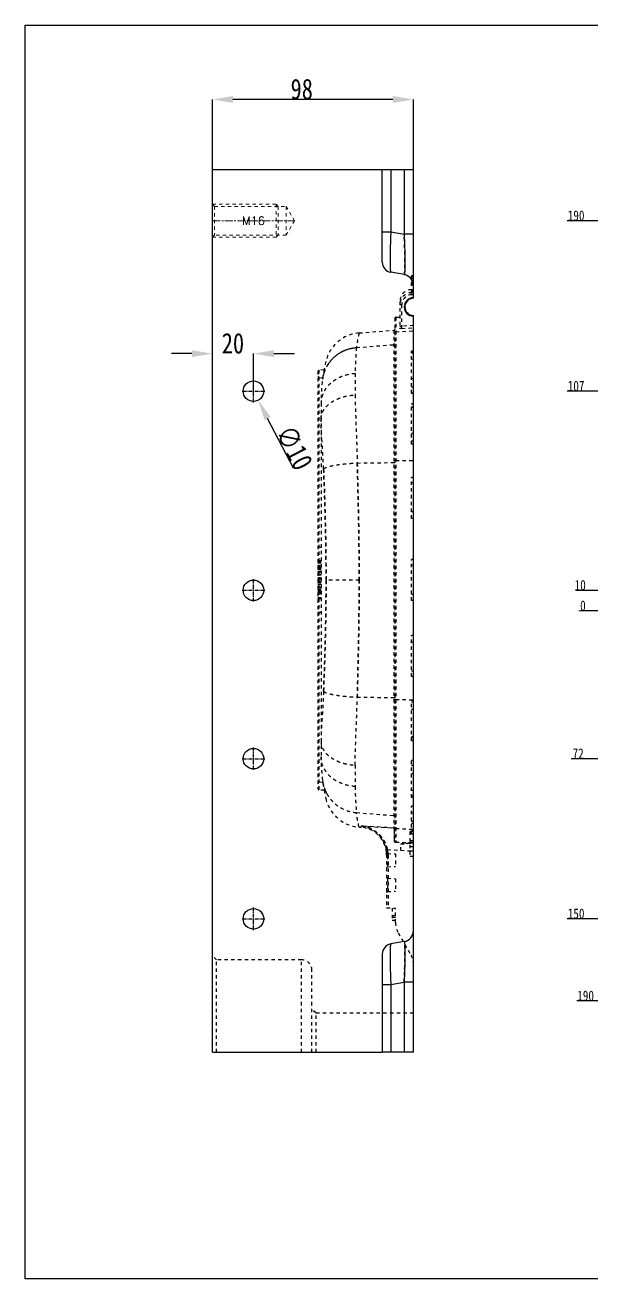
# Model space of a CAD drawing. Header units: millimetres. Extents: x 1937 to 4271, y -9032 to 1737.
# Drawn here: x 2380 to 2656, y -3483 to -2872 of the extents above; entities that cross this region are included whole.
import ezdxf
from ezdxf.enums import TextEntityAlignment as Align

# ---------------------------------------------------------------- set-up
doc = ezdxf.new("R2010")
doc.units = ezdxf.units.MM
doc.header["$LTSCALE"] = 16.335
doc.header["$PDMODE"] = 3
doc.header["$PDSIZE"] = 0.3125
doc.linetypes.add('CENTER', pattern=[0.6, 0.375, -0.075, 0.075, -0.075])
doc.linetypes.add('HIDDEN', pattern=[0.2, 0.1, -0.1])
doc.layers.get('0').update_dxf_attribs({"linetype": 'CONTINUOUS'})
doc.layers.get('Defpoints').update_dxf_attribs({"linetype": 'CONTINUOUS'})
doc.layers.add('center', color=1, linetype='CENTER', lineweight=9)
doc.layers.add('screw', color=33, linetype='CONTINUOUS', lineweight=13)
doc.layers.add('DEFAULT_2', color=8, linetype='HIDDEN')
doc.layers.add('dim', color=3, linetype='CONTINUOUS')
doc.styles.get("Standard").update_dxf_attribs({"font": 'txt', "width": 0.8})
doc.styles.add('TXT', font='txt.shx', dxfattribs={"bigfont": 'gbcbig.shx'})
doc.dimstyles.new('副本 ISO-25-1', dxfattribs={"dimtxt": 10, "dimasz": 10, "dimexe": 0, "dimexo": 0, "dimgap": 0, "dimtad": 1, "dimtxsty": 'Standard', "dimcen": 0, "dimclrd": 6, "dimclre": 6, "dimclrt": 4, "dimazin": 0, "dimtfac": 1, "dimtofl": 0, "dimtmove": 0, "dimatfit": 3, "dimfxl": 0, "dimarcsym": 0})

# ---------------------------------------------------------------- blocks, each defined once
blk = doc.blocks.new('*D155')
at = {"color": 6, "lineweight": -2}
for p, q in [((2461.3, -3032.34), (2451.3, -3032.34)), ((2471.3, -3040.94), (2471.3, -3032.34)), ((2491.3, -3050.61), (2491.3, -3032.34)), ((2501.3, -3032.34), (2511.3, -3032.34))]:
    blk.add_line(p, q, dxfattribs=at)
at = {"color": 6}
for points in [[(2461.3, -3030.67), (2461.3, -3034.01), (2471.3, -3032.34)], [(2501.3, -3030.67), (2501.3, -3034.01), (2491.3, -3032.34)]]:
    blk.add_solid(points, dxfattribs=at)
at = {"layer": 'Defpoints', "color": 0}
for p in [(2471.3, -3032.34), (2471.3, -3040.94), (2491.3, -3050.61)]:
    blk.add_point(p, dxfattribs=at)
at = {"color": 4, "insert": (2481.3, -3027.34), "char_height": 10, "attachment_point": 5}
blk.add_mtext('20', dxfattribs=at)
blk = doc.blocks.new('*D156')
at = {"color": 6, "lineweight": -2}
blk.add_line((2510.79, -3088.18), (2498.21, -3063.92), dxfattribs=at)
at = {"color": 6}
blk.add_solid([(2499.69, -3063.15), (2496.73, -3064.69), (2493.6, -3055.04)], dxfattribs=at)
at = {"layer": 'Defpoints', "color": 0}
for p in [(2489, -3046.17), (2493.6, -3055.04)]:
    blk.add_point(p, dxfattribs=at)
at = {"color": 4, "insert": (2511.24, -3078.19), "char_height": 10, "attachment_point": 5, "rotation": 297.41434}
blk.add_mtext('∅10', dxfattribs=at)
blk = doc.blocks.new('*D158')
at = {"color": 6, "lineweight": -2}
for p, q in [((2471.3, -2942.61), (2471.3, -2908.53)), ((2559.3, -2908.53), (2481.3, -2908.53)), ((2569.3, -2942.61), (2569.3, -2908.53))]:
    blk.add_line(p, q, dxfattribs=at)
at = {"color": 6}
for points in [[(2481.3, -2906.87), (2481.3, -2910.2), (2471.3, -2908.53)], [(2559.3, -2906.87), (2559.3, -2910.2), (2569.3, -2908.53)]]:
    blk.add_solid(points, dxfattribs=at)
at = {"layer": 'Defpoints', "color": 0}
for p in [(2471.3, -2908.53), (2471.3, -2942.61), (2569.3, -2942.61)]:
    blk.add_point(p, dxfattribs=at)
at = {"color": 4, "insert": (2514.84, -2903.53), "char_height": 10, "attachment_point": 5}
blk.add_mtext('98', dxfattribs=at)
blk = doc.blocks.new('*D171')
at = {"layer": 'Defpoints', "color": 0}
for p in [(2652.92, -3157.61), (2667.49, -3157.61), (2884.88, -3157.61)]:
    blk.add_point(p, dxfattribs=at)
at = {"layer": 'dim', "color": 6, "lineweight": -2}
blk.add_line((2667.49, -3157.61), (2650.92, -3157.61), dxfattribs=at)
at = {"layer": 'dim', "color": 4, "insert": (2651.92, -3155.11), "char_height": 5, "attachment_point": 5}
blk.add_mtext('0', dxfattribs=at)
blk = doc.blocks.new('*D172')
at = {"layer": 'Defpoints', "color": 0}
for p in [(2652.92, -3147.61), (2663.99, -3147.61), (2884.88, -3157.61)]:
    blk.add_point(p, dxfattribs=at)
at = {"layer": 'dim', "color": 6, "lineweight": -2}
blk.add_line((2663.99, -3147.61), (2648.25, -3147.61), dxfattribs=at)
at = {"layer": 'dim', "color": 4, "insert": (2650.58, -3145.11), "char_height": 5, "attachment_point": 5}
blk.add_mtext('10', dxfattribs=at)
blk = doc.blocks.new('*D173')
at = {"layer": 'Defpoints', "color": 0}
for p in [(2652.92, -3050.61), (2667.49, -3050.61), (2884.88, -3157.61)]:
    blk.add_point(p, dxfattribs=at)
at = {"layer": 'dim', "color": 6, "lineweight": -2}
blk.add_line((2667.49, -3050.61), (2644.25, -3050.61), dxfattribs=at)
at = {"layer": 'dim', "color": 4, "insert": (2648.58, -3048.11), "char_height": 5, "attachment_point": 5}
blk.add_mtext('107', dxfattribs=at)
blk = doc.blocks.new('*D174')
at = {"layer": 'Defpoints', "color": 0}
for p in [(2652.92, -2967.61), (2701.08, -2967.61, 0), (2884.88, -3157.61)]:
    blk.add_point(p, dxfattribs=at)
at = {"layer": 'dim', "color": 6, "lineweight": -2}
blk.add_line((2701.08, -2967.61), (2644.25, -2967.61), dxfattribs=at)
at = {"layer": 'dim', "color": 4, "insert": (2648.58, -2965.11), "char_height": 5, "attachment_point": 5}
blk.add_mtext('190', dxfattribs=at)
blk = doc.blocks.new('*D175')
at = {"layer": 'Defpoints', "color": 0}
for p in [(2884.88, -3157.61), (2652.92, -3229.61), (2684.31, -3229.61)]:
    blk.add_point(p, dxfattribs=at)
at = {"layer": 'dim', "color": 6, "lineweight": -2}
blk.add_line((2684.31, -3229.61), (2646.25, -3229.61), dxfattribs=at)
at = {"layer": 'dim', "color": 4, "insert": (2649.58, -3227.11), "char_height": 5, "attachment_point": 5}
blk.add_mtext('72', dxfattribs=at)
blk = doc.blocks.new('*D176')
at = {"layer": 'Defpoints', "color": 0}
for p in [(2884.88, -3157.61), (2652.92, -3307.61), (2687.79, -3307.61)]:
    blk.add_point(p, dxfattribs=at)
at = {"layer": 'dim', "color": 6, "lineweight": -2}
blk.add_line((2687.79, -3307.61), (2644.25, -3307.61), dxfattribs=at)
at = {"layer": 'dim', "color": 4, "insert": (2648.58, -3305.11), "char_height": 5, "attachment_point": 5}
blk.add_mtext('150', dxfattribs=at)
blk = doc.blocks.new('*D180')
at = {"layer": 'Defpoints', "color": 0}
for p in [(2884.88, -3157.61), (2657.57, -3347.61, 0), (2701.08, -3347.61, 0)]:
    blk.add_point(p, dxfattribs=at)
at = {"layer": 'dim', "color": 6, "lineweight": -2}
blk.add_line((2701.08, -3347.61), (2648.9, -3347.61), dxfattribs=at)
at = {"layer": 'dim', "color": 4, "insert": (2653.23, -3345.11), "char_height": 5, "attachment_point": 5}
blk.add_mtext('190', dxfattribs=at)

msp = doc.modelspace()

# ---------------------------------------------------------------- linework, layer by layer
at = {"color": 7, "linetype": 'Continuous'}
for p, q in [((2471.3, -3372.605), (2471.3, -2942.605)), ((2471.3, -2942.605), (2569.3, -2942.605)), ((2554.1, -2987.78), (2554.1, -2942.605)), ((2558.232, -2942.605), (2558.232, -2973.008)), ((2564.755, -2942.605), (2564.755, -2974.158)), ((2569.3, -3005.355), (2569.3, -2942.605)), ((2554.1, -2973.008), (2558.232, -2973.008)), ((2558.232, -2973.008), (2564.755, -2974.158)), ((2569.3, -2974.158), (2564.755, -2974.158)), ((2564.755, -2993.855), (2558.232, -2992.704)), ((2569.3, -3372.605), (2569.3, -3013.745)), ((2564.755, -3318.711), (2558.232, -3319.861)), ((2554.1, -3324.785), (2554.1, -3372.506)), ((2554.1, -3339.557), (2558.232, -3339.557)), ((2558.232, -3339.557), (2564.755, -3338.407)), ((2558.232, -3339.557), (2558.232, -3372.605)), ((2569.3, -3338.407), (2564.755, -3338.407)), ((2564.755, -3338.407), (2564.755, -3372.605)), ((2471.3, -3372.605), (2554.1, -3372.605)), ((2569.3, -3372.605), (2555.242, -3372.605))]:
    msp.add_line(p, q, dxfattribs=at)
at = {"color": 1, "linetype": 'CENTER', "ltscale": 0.310989}
for p, q in [((2491.3, -3056.105), (2491.3, -3045.105)), ((2485.8, -3050.605), (2496.8, -3050.605)), ((2491.3, -3153.105), (2491.3, -3142.105)), ((2485.8, -3147.605), (2496.8, -3147.605)), ((2491.3, -3235.105), (2491.3, -3224.105)), ((2485.8, -3229.605), (2496.8, -3229.605)), ((2491.3, -3313.105), (2491.3, -3302.105)), ((2485.8, -3307.605), (2496.8, -3307.605))]:
    msp.add_line(p, q, dxfattribs=at)
msp.add_lwpolyline([(2379.97, -2872.301), (3198.229, -2872.301), (3198.229, -3482.987), (2379.97, -3482.987)], close=True)
for centre in [(2491.3, -3050.605), (2491.3, -3147.605), (2491.3, -3229.605), (2491.3, -3307.605)]:
    msp.add_circle(centre, 5)
at = {"color": 7, "linetype": 'Continuous'}
for centre, radius, start, end in [((2559.1, -2987.78), 5, 180, 260), ((2563.8, -2999.271), 5.5, 0, 80), ((2569.301, -3009.55), 4.5, 90.015621, 269.984379), ((2569.301, -3009.55), 4.346, 179.999981, 252.004369), ((2569.332, -3009.555), 4.226, 162.0305, 179.934417), ((2569.303, -3009.551), 4.197, 108.006786, 161.953808), ((2569.306, -3009.58), 4.226, 90.08237, 107.930777), ((2569.306, -3009.519), 4.378, 252.069242, 269.917629), ((2563.8, -3313.294), 5.5, 280, 0), ((2559.1, -3324.785), 5, 100, 180)]:
    msp.add_arc(centre, radius, start, end, dxfattribs=at)
for major_axis, start_param, end_param in [((4.346, 0.05), 7.8427069, 9.413198), ((4.195, -0.049), -3.1300127, -1.5595216)]:
    msp.add_ellipse((2569.301, -3009.55), major_axis=major_axis, ratio=1, start_param=start_param, end_param=end_param, dxfattribs=at)
for points, knots in [([(2558.232, -2973.008), (2558.178, -2974.286), (2558.084, -2976.793), (2557.976, -2980.434), (2557.909, -2983.79), (2557.887, -2986.35), (2557.894, -2988.159), (2557.909, -2989.306), (2557.936, -2990.296), (2557.973, -2991.121), (2558.019, -2991.774), (2558.073, -2992.247), (2558.128, -2992.533), (2558.181, -2992.665), (2558.216, -2992.701), (2558.232, -2992.704)], [0, 0, 0, 0, 0.1943247, 0.3811947, 0.5534131, 0.7044252, 0.7701087, 0.8283736, 0.8786962, 0.9206213, 0.9538053, 0.9780111, 0.9931676, 0.9974837, 1, 1, 1, 1]), ([(2564.755, -2974.158), (2564.813, -2975.445), (2564.917, -2977.973), (2565.036, -2981.647), (2565.11, -2985.036), (2565.138, -2988.001), (2565.123, -2990.149), (2565.08, -2991.564), (2565.04, -2992.375), (2564.995, -2992.938), (2564.95, -2993.299), (2564.919, -2993.499), (2564.882, -2993.659), (2564.848, -2993.771), (2564.793, -2993.861), (2564.755, -2993.855)], [0, 0, 0, 0, 0.1955794, 0.3841133, 0.5580995, 0.7102783, 0.8343005, 0.8841688, 0.9253245, 0.9574482, 0.9700767, 0.9804017, 0.9884378, 0.9942456, 1, 1, 1, 1]), ([(2558.232, -3319.861), (2558.216, -3319.864), (2558.181, -3319.9), (2558.128, -3320.033), (2558.073, -3320.319), (2558.019, -3320.792), (2557.973, -3321.445), (2557.936, -3322.269), (2557.909, -3323.26), (2557.894, -3324.407), (2557.887, -3326.217), (2557.909, -3328.776), (2557.976, -3332.132), (2558.084, -3335.772), (2558.178, -3338.279), (2558.232, -3339.557)], [0, 0, 0, 0, 0.0025157, 0.0068305, 0.0219851, 0.0461937, 0.0793837, 0.121319, 0.1716593, 0.2299356, 0.295628, 0.4466306, 0.6188156, 0.8056645, 1, 1, 1, 1]), ([(2564.755, -3318.711), (2564.793, -3318.704), (2564.848, -3318.794), (2564.882, -3318.907), (2564.919, -3319.066), (2564.95, -3319.266), (2564.995, -3319.627), (2565.039, -3320.19), (2565.08, -3321), (2565.123, -3322.415), (2565.138, -3324.562), (2565.11, -3327.527), (2565.036, -3330.917), (2564.917, -3334.591), (2564.813, -3337.12), (2564.755, -3338.407)], [0, 0, 0, 0, 0.0057522, 0.011557, 0.0195897, 0.0299091, 0.042527, 0.0746308, 0.1157657, 0.165612, 0.2896081, 0.4417708, 0.6157715, 0.8043796, 1, 1, 1, 1]), ([(2555.242, -3372.605), (2555.079, -3372.605), (2554.796, -3372.603), (2554.441, -3372.591), (2554.225, -3372.566), (2554.127, -3372.54), (2554.1, -3372.516), (2554.1, -3372.506)], [0, 0, 0, 0, 0.4199452, 0.7308134, 0.9221104, 0.9732374, 1, 1, 1, 1])]:
    msp.add_open_spline(points, degree=3, knots=knots, dxfattribs=at)
at = {"layer": 'center', "color": 1, "linetype": 'CENTER', "ltscale": 2.674503}
msp.add_line((2649.883, -3157.605), (3119.883, -3157.605), dxfattribs=at)
at = {"layer": 'DEFAULT_2', "color": 8, "linetype": 'HIDDEN'}
for p, q in [((2568.3, -3002.633), (2568.3, -2994.435)), ((2568.3, -2994.435), (2569.3, -2994.435)), ((2569.3, -2994.458), (2568.3, -2994.458)), ((2569.3, -2994.704), (2568.3, -2994.704)), ((2569.3, -2995.111), (2568.3, -2995.111)), ((2569.3, -2995.931), (2568.3, -2995.931)), ((2569.3, -2997.458), (2568.3, -2997.458)), ((2569.3, -2997.704), (2568.3, -2997.704)), ((2569.3, -2998.109), (2568.3, -2998.109)), ((2569.3, -2998.931), (2568.3, -2998.931)), ((2569.3, -3003.628), (2568.427, -3003.635)), ((2569.3, -3001.174), (2568.435, -3001.182)), ((2568.435, -3001.182), (2568.435, -3001.341)), ((2569.3, -3001.334), (2568.435, -3001.341)), ((2568.435, -3001.923), (2569.3, -3001.915)), ((2568.435, -3001.923), (2568.435, -3002.402)), ((2569.3, -3002.395), (2568.435, -3002.402)), ((2569.3, -3002.623), (2568.435, -3002.63)), ((2562.657, -3006.964), (2562.657, -3019.962)), ((2562.657, -3008.459), (2563.644, -3008.459)), ((2563.644, -3020.046), (2563.644, -3008.459)), ((2560.255, -3015.106), (2560.255, -3269.692)), ((2560.731, -3014.604), (2562.657, -3014.503)), ((2560.731, -3014.604), (2560.731, -3270.193)), ((2542.771, -3022.265), (2559.792, -3020.925)), ((2559.792, -3020.925), (2559.792, -3263.387)), ((2560.731, -3021.681), (2569.3, -3021.237)), ((2569.3, -3018.697), (2563.644, -3018.984)), ((2563.644, -3020.046), (2569.3, -3019.76)), ((2541.517, -3029.35), (2559.792, -3027.929)), ((2569.3, -3031.133), (2568.3, -3031.133)), ((2568.3, -3051.549), (2568.3, -3031.134)), ((2569.3, -3031.793), (2568.3, -3031.793)), ((2569.3, -3032.135), (2568.3, -3032.135)), ((2569.3, -3035.068), (2568.3, -3035.108)), ((2522.766, -3040.925), (2522.766, -3244.285)), ((2525.732, -3040.207), (2523.223, -3040.427)), ((2523.223, -3040.427), (2523.223, -3244.783)), ((2523.223, -3043.934), (2525.099, -3044.098)), ((2540.904, -3042.059), (2540.904, -3052.461)), ((2569.3, -3044.618), (2568.3, -3044.618)), ((2569.3, -3048.629), (2568.3, -3048.629)), ((2569.3, -3051.512), (2568.3, -3051.549)), ((2568.3, -3051.549), (2569.3, -3051.512)), ((2524.233, -3056.503), (2524.233, -3228.708)), ((2568.3, -3076.386), (2568.3, -3056.721)), ((2569.3, -3056.721), (2568.3, -3056.721)), ((2569.3, -3056.986), (2568.3, -3056.986)), ((2569.3, -3058.346), (2568.3, -3058.346)), ((2569.3, -3058.6), (2568.3, -3058.622)), ((2569.3, -3071.273), (2568.3, -3071.273)), ((2569.3, -3074.986), (2568.3, -3074.986)), ((2569.3, -3076.367), (2568.3, -3076.386)), ((2541.898, -3085.598), (2559.792, -3085.378)), ((2560.731, -3084.392), (2569.3, -3084.322)), ((2568.3, -3112.605), (2568.3, -3092.605)), ((2569.3, -3092.605), (2568.3, -3092.605)), ((2569.3, -3095.232), (2568.3, -3095.232)), ((2569.3, -3109.343), (2568.3, -3109.343)), ((2569.3, -3112.605), (2568.3, -3112.605)), ((2524.233, -3126.751), (2522.766, -3126.751)), ((2568.3, -3152.605), (2568.3, -3132.605)), ((2569.3, -3132.605), (2568.3, -3132.605)), ((2522.766, -3133.234), (2524.233, -3133.106)), ((2524.233, -3133.419), (2522.766, -3133.547)), ((2524.233, -3133.512), (2522.766, -3133.64)), ((2524.233, -3133.561), (2522.766, -3133.689)), ((2524.233, -3133.585), (2522.766, -3133.714)), ((2522.766, -3133.774), (2524.233, -3133.645)), ((2522.766, -3134.112), (2524.233, -3134.112)), ((2522.766, -3134.137), (2524.233, -3134.137)), ((2524.233, -3135.659), (2522.766, -3135.53)), ((2524.233, -3136.588), (2522.766, -3136.459)), ((2524.233, -3136.619), (2522.766, -3136.494)), ((2524.233, -3136.644), (2522.766, -3136.519)), ((2524.233, -3136.742), (2522.766, -3136.614)), ((2524.233, -3136.987), (2522.766, -3136.894)), ((2524.233, -3137.012), (2522.766, -3136.919)), ((2524.233, -3137.555), (2522.766, -3137.555)), ((2524.233, -3137.58), (2522.766, -3137.58)), ((2522.766, -3138.497), (2524.233, -3138.497)), ((2522.766, -3138.6), (2524.233, -3138.6)), ((2524.233, -3133.155), (2523.677, -3133.2)), ((2569.3, -3135.55), (2568.3, -3135.55)), ((2524.233, -3140.031), (2522.766, -3140.026)), ((2524.233, -3140.056), (2522.766, -3140.05)), ((2522.766, -3140.101), (2524.233, -3140.101)), ((2524.233, -3140.204), (2522.766, -3140.204)), ((2524.233, -3141.475), (2522.766, -3141.475)), ((2524.233, -3142.149), (2522.766, -3142.149)), ((2524.233, -3142.253), (2522.766, -3142.253)), ((2522.766, -3142.296), (2524.233, -3142.296)), ((2524.233, -3142.297), (2522.766, -3142.36)), ((2522.766, -3142.32), (2524.233, -3142.32)), ((2524.233, -3142.322), (2522.766, -3142.384)), ((2524.233, -3143.323), (2522.766, -3143.451)), ((2524.233, -3143.354), (2522.766, -3143.482)), ((2524.233, -3143.378), (2522.766, -3143.507)), ((2524.233, -3143.608), (2522.766, -3143.737)), ((2524.233, -3143.711), (2522.766, -3143.84)), ((2524.233, -3144.012), (2522.766, -3144.14)), ((2522.766, -3144.527), (2524.233, -3144.527)), ((2542.826, -3142.605), (2526.7, -3142.605)), ((2524.233, -3146.192), (2522.766, -3146.063)), ((2524.233, -3146.254), (2522.766, -3146.126)), ((2524.233, -3146.357), (2522.766, -3146.229)), ((2524.233, -3146.497), (2522.766, -3146.369)), ((2524.233, -3146.522), (2522.766, -3146.393)), ((2524.233, -3147.192), (2522.766, -3147.199)), ((2524.233, -3147.813), (2522.766, -3147.813)), ((2524.233, -3147.916), (2522.766, -3147.916)), ((2524.233, -3148.447), (2522.766, -3148.563)), ((2524.233, -3148.624), (2522.766, -3148.753)), ((2524.233, -3149.196), (2522.766, -3149.325)), ((2524.233, -3149.355), (2522.766, -3149.482)), ((2569.3, -3149.661), (2568.3, -3149.661)), ((2524.233, -3151.279), (2522.766, -3151.154)), ((2524.233, -3151.563), (2522.766, -3151.44)), ((2524.233, -3151.681), (2522.766, -3151.552)), ((2522.766, -3151.58), (2524.233, -3151.7)), ((2522.766, -3151.621), (2524.233, -3151.749)), ((2524.233, -3151.794), (2522.766, -3151.666)), ((2524.233, -3151.831), (2522.766, -3151.703)), ((2524.233, -3151.856), (2522.766, -3151.728)), ((2524.233, -3151.897), (2522.766, -3151.769)), ((2569.3, -3152.605), (2568.3, -3152.605)), ((2524.233, -3158.459), (2522.766, -3158.459)), ((2568.3, -3189.605), (2568.3, -3169.605)), ((2569.3, -3169.605), (2568.3, -3169.605)), ((2569.3, -3172.844), (2568.3, -3172.844)), ((2569.3, -3186.955), (2568.3, -3186.955)), ((2569.3, -3189.605), (2568.3, -3189.605)), ((2541.898, -3199.612), (2559.792, -3199.832)), ((2560.731, -3200.818), (2569.3, -3200.888)), ((2568.3, -3220.905), (2568.3, -3201.074)), ((2568.3, -3201.074), (2569.3, -3201.087)), ((2569.3, -3202.076), (2568.3, -3202.076)), ((2569.3, -3205.58), (2568.3, -3205.58)), ((2569.3, -3218.993), (2568.3, -3218.993)), ((2569.3, -3219.523), (2568.3, -3219.506)), ((2569.3, -3220.754), (2568.3, -3220.754)), ((2569.3, -3220.905), (2568.3, -3220.905)), ((2568.3, -3248.539), (2568.3, -3230.451)), ((2569.3, -3230.484), (2568.3, -3230.451)), ((2540.904, -3232.749), (2540.904, -3243.151)), ((2569.3, -3232.935), (2568.3, -3232.935)), ((2525.099, -3241.112), (2523.223, -3241.276)), ((2569.3, -3237.024), (2568.3, -3237.024)), ((2525.732, -3245.003), (2523.223, -3244.783)), ((2569.3, -3245.117), (2568.3, -3245.081)), ((2569.3, -3247.671), (2568.3, -3247.671)), ((2569.3, -3247.76), (2568.3, -3247.76)), ((2569.3, -3248.54), (2568.3, -3248.54)), ((2568.3, -3266.41), (2568.3, -3252.672)), ((2569.3, -3252.719), (2568.3, -3252.672)), ((2541.517, -3255.86), (2559.792, -3257.282)), ((2569.3, -3256.208), (2568.3, -3256.208)), ((2569.3, -3260.176), (2568.3, -3260.176)), ((2568.3, -3260.971), (2569.3, -3261.019)), ((2542.771, -3262.946), (2543.732, -3263.021)), ((2543.732, -3262.375), (2543.732, -3263.021)), ((2559.792, -3263.387), (2543.732, -3262.375)), ((2543.732, -3262.375), (2559.792, -3263.387)), ((2560.731, -3263.529), (2569.3, -3263.973)), ((2567.5, -3265.03), (2567.5, -3277.174)), ((2569.3, -3265.125), (2567.5, -3265.03)), ((2569.3, -3264.618), (2568.3, -3264.618)), ((2569.3, -3266.215), (2568.3, -3266.215)), ((2569.3, -3266.41), (2568.3, -3266.41)), ((2559.898, -3269.679), (2559.899, -3269.947)), ((2560.564, -3270.209), (2560.73, -3270.216)), ((2563.17, -3274.255), (2563.17, -3271.19)), ((2567.549, -3270.739), (2567.277, -3270.767)), ((2567.492, -3270.486), (2569.3, -3270.557)), ((2569.3, -3269.576), (2567.5, -3269.576)), ((2569.3, -3270.362), (2567.5, -3270.268)), ((2569.3, -3272.549), (2567.5, -3272.549)), ((2556.182, -3275.346), (2556.184, -3275.371)), ((2556.235, -3276.295), (2556.235, -3302.263)), ((2556.654, -3275.801), (2560.557, -3276.005)), ((2556.692, -3273.834), (2563.17, -3274.276)), ((2556.692, -3273.855), (2563.17, -3274.255)), ((2556.709, -3276.874), (2556.709, -3282.237)), ((2556.93, -3276.492), (2556.93, -3302.287)), ((2560.557, -3276.005), (2560.557, -3282.035)), ((2563.17, -3274.235), (2569.3, -3274.648)), ((2563.17, -3274.235), (2569.3, -3274.648)), ((2569.3, -3274.699), (2567.5, -3274.699)), ((2569.3, -3277.179), (2567.5, -3277.179)), ((2556.709, -3282.237), (2560.557, -3282.035)), ((2556.709, -3287.864), (2560.557, -3288.065)), ((2556.709, -3287.864), (2556.709, -3294.297)), ((2560.557, -3288.065), (2560.557, -3294.095)), ((2556.709, -3294.297), (2560.557, -3294.095)), ((2556.235, -3302.263), (2560.557, -3302.414)), ((2558.957, -3302.358), (2558.957, -3308.414)), ((2560.557, -3309.438), (2560.557, -3302.414)), ((2560.557, -3306.067), (2558.957, -3306.067)), ((2560.557, -3306.932), (2558.957, -3306.932)), ((2560.557, -3308.414), (2558.957, -3308.414)), ((2561.896, -3314.438), (2567.96, -3324.941)), ((2473.3, -3327.605), (2471.3, -3325.605)), ((2473.3, -3372.605), (2473.3, -3327.605)), ((2514.8, -3327.605), (2473.3, -3327.605)), ((2514.8, -3372.605), (2514.8, -3327.605)), ((2519.8, -3372.605), (2519.8, -3332.605)), ((2521.8, -3353.555), (2519.8, -3351.555)), ((2569.3, -3353.555), (2521.8, -3353.555)), ((2521.8, -3372.605), (2521.8, -3353.555)), ((2555.242, -3372.605), (2554.1, -3372.605))]:
    msp.add_line(p, q, dxfattribs=at)
for centre, radius, start, end in [((2568.486, -3006.964), 5.829, 91.825319, 179.999999), ((2568.486, -3008.459), 5.829, 90.499999, 179.999999), ((2568.469, -3008.46), 4.824, 90.500919, 179.9925), ((2568.486, -3007.01), 5.829, 90.500043, 91.825377), ((2568.486, -3007.169), 5.828, 90.500118, 91.82565), ((2568.486, -3007.747), 5.825, 90.500391, 91.826644), ((2568.486, -3008.224), 5.822, 90.500616, 91.827465), ((2560.758, -3015.106), 0.502, 92.999999, 179.999999), ((2544.19, -3040.299), 18.09, 94.499911, 166.855402), ((2559.753, -3020.424), 0.502, 274.499999, 359.999999), ((2671.915, -3042.011), 131.011, 174.45413, 180.021038), ((2671.845, -3042.008), 130.941, 174.452641, 180.022528), ((2523.266, -3040.925), 0.5, 94.999999, 179.999999), ((2613.576, -3056.503), 89.342, 166.855264, 180), ((2542.635, -3047.153), 17.788, 159.367518, 170.136972), ((2542.518, -3047.108), 17.663, 157.796076, 159.369814), ((2542.363, -3047.044), 17.495, 146.438745, 157.799619), ((2542.843, -3047.335), 18.056, 146.084024, 146.509312), ((2523.266, -3043.436), 0.5, 179.999999, 264.999999), ((2542.15, -3047.071), 17.297, 172.201485, 172.477572), ((2542.298, -3047.092), 17.446, 170.145995, 172.199065), ((2613.576, -3228.708), 89.342, 179.999998, 193.144737), ((2523.266, -3241.774), 0.5, 94.999999, 179.999999), ((2542.197, -3238.133), 17.343, 187.522519, 187.778803), ((2542.332, -3238.114), 17.48, 187.781058, 189.84866), ((2542.623, -3238.062), 17.776, 189.855716, 200.678748), ((2523.266, -3244.285), 0.5, 179.999999, 264.999999), ((2542.487, -3238.112), 17.63, 200.68084, 202.211021), ((2542.39, -3238.152), 17.526, 202.211745, 213.57706), ((2542.854, -3237.871), 18.068, 213.502742, 213.903477), ((2671.915, -3243.199), 131.011, 179.97896, 185.545868), ((2671.845, -3243.202), 130.941, 179.97747, 185.547357), ((2544.19, -3244.911), 18.09, 193.144596, 265.500087), ((2542.668, -3276.547), 13.568, 5.07956, 85.499999), ((2559.753, -3263.888), 0.502, 0.042578, 85.547552), ((2537.375, -3264.714), 22.465, 2.133218, 2.296599), ((2560.757, -3269.692), 0.502, 180.01816, 267.02076), ((2560.794, -3269.677), 0.54, 198.162953, 208.49871), ((2324.638, -931.574), 2351.743, 275.821372, 275.971524), ((2542.512, -3276.294), 13.724, 359.996215, 10.306166), ((2542.589, -3276.282), 13.645, 9.820871, 10.31248), ((2542.541, -3276.289), 13.694, 6.880037, 9.819412), ((2556.68, -3275.301), 0.5, 185.07956, 266.999999), ((2543.124, -3276.515), 13.11, 4.696031, 4.941419), ((2543.219, -3276.507), 13.015, 4.702642, 4.939186), ((2542.555, -3276.562), 13.681, 4.543694, 4.704009), ((2542.91, -3276.533), 13.325, 4.54587, 4.700415), ((2542.831, -3276.539), 13.404, 1.054637, 4.544665), ((2542.964, -3276.529), 13.271, 4.241096, 4.543068), ((2542.728, -3276.547), 13.508, 4.011656, 4.241444), ((2542.9, -3276.535), 13.335, 3.625535, 4.011481), ((2542.78, -3276.542), 13.456, 3.337078, 3.625525), ((2542.787, -3276.541), 13.449, 2.475746, 2.826797), ((2542.783, -3276.541), 13.453, 0.000308, 1.380627), ((2543.648, -3276.415), 13.293, 11.104823, 12.029953), ((2542.2, -3276.491), 14.729, 359.996688, 10.310026), ((2542.244, -3276.481), 14.685, 6.851616, 10.301887), ((2546.248, -3276.874), 10.461, 0.000542, 1.440343), ((2542.145, -3276.499), 14.785, 3.449957, 6.87525), ((2542.364, -3276.483), 14.565, 2.63072, 3.43892), ((2542.074, -3276.492), 14.855, 359.999857, 0.836055), ((2556.735, -3282.736), 0.5, 92.999999, 179.999999), ((2556.735, -3287.364), 0.5, 179.999999, 266.999999), ((2556.735, -3294.796), 0.5, 92.999999, 179.999999), ((2570.557, -3309.438), 10, 179.999999, 209.999999), ((2514.8, -3332.605), 5, 359.999999, 89.999999), ((2559.3, -3329.941), 10, 0, 29.999999)]:
    msp.add_arc(centre, radius, start, end, dxfattribs=at)
for points, knots in [([(2564.755, -2993.855), (2564.793, -2993.861), (2564.848, -2993.771), (2564.882, -2993.659), (2564.919, -2993.499), (2564.95, -2993.299), (2564.995, -2992.939), (2565.039, -2992.375), (2565.08, -2991.566), (2565.123, -2990.15), (2565.138, -2988.003), (2565.11, -2985.038), (2565.036, -2981.649), (2564.917, -2977.974), (2564.813, -2975.445), (2564.755, -2974.158)], [0, 0, 0, 0, 0.0057522, 0.011557, 0.0195897, 0.0299091, 0.042527, 0.0746308, 0.1157657, 0.165612, 0.2896081, 0.4417708, 0.6157715, 0.8043796, 1, 1, 1, 1]), ([(2568.426, -3003.635), (2568.425, -3003.507), (2568.424, -3003.321), (2568.424, -3003.084), (2568.425, -3002.934), (2568.426, -3002.811), (2568.428, -3002.726), (2568.43, -3002.677), (2568.431, -3002.652), (2568.434, -3002.64), (2568.433, -3002.63), (2568.435, -3002.63)], [0, 0, 0, 0, 0.3824098, 0.5552135, 0.7065788, 0.8308552, 0.9233898, 0.9564518, 0.9803307, 0.9948598, 1, 1, 1, 1]), ([(2542.771, -3022.265), (2542.773, -3022.265), (2542.764, -3022.28), (2542.766, -3022.295), (2542.755, -3022.333), (2542.745, -3022.38), (2542.73, -3022.444), (2542.706, -3022.555), (2542.667, -3022.729), (2542.612, -3022.979), (2542.547, -3023.285), (2542.471, -3023.646), (2542.386, -3024.062), (2542.293, -3024.534), (2542.152, -3025.272), (2541.962, -3026.332), (2541.732, -3027.767), (2541.588, -3028.798), (2541.517, -3029.35)], [0, 0, 0, 0, 0.0009918, 0.0039683, 0.008928, 0.0158691, 0.0247899, 0.035689, 0.0634134, 0.099018, 0.1424748, 0.1937555, 0.2528219, 0.3196297, 0.3941361, 0.5660452, 0.7681385, 1, 1, 1, 1]), ([(2560.731, -3021.681), (2560.608, -3021.688), (2560.356, -3021.798), (2560.255, -3022.054), (2560.255, -3022.177)], [0, 0, 0, 0, 0.5020128, 1, 1, 1, 1]), ([(2562.657, -3018.913), (2562.657, -3018.923), (2562.685, -3018.945), (2562.779, -3018.968), (2562.981, -3018.991), (2563.284, -3018.996), (2563.518, -3018.99), (2563.644, -3018.984)], [0, 0, 0, 0, 0.0290852, 0.0878113, 0.301793, 0.6213366, 1, 1, 1, 1]), ([(2563.644, -3020.046), (2563.518, -3020.052), (2563.283, -3020.058), (2562.98, -3020.049), (2562.779, -3020.023), (2562.684, -3019.996), (2562.657, -3019.972), (2562.657, -3019.962)], [0, 0, 0, 0, 0.3775234, 0.6960465, 0.9096789, 0.9689992, 1, 1, 1, 1]), ([(2559.792, -3027.929), (2559.914, -3027.919), (2560.158, -3027.806), (2560.255, -3027.554), (2560.255, -3027.434)], [0, 0, 0, 0, 0.5019819, 1, 1, 1, 1]), ([(2525.002, -3044.806), (2525.254, -3042.897), (2526.134, -3040.004), (2528.232, -3036.576), (2530.313, -3034.201), (2532.81, -3032.227), (2536.452, -3030.247), (2539.507, -3029.5), (2541.517, -3029.35)], [0, 0, 0, 0, 0.2366996, 0.3630543, 0.4923108, 0.6226999, 0.7522167, 1, 1, 1, 1]), ([(2527.859, -3037.26), (2528.634, -3036.107), (2530.46, -3033.968), (2533.843, -3031.518), (2537.596, -3029.927), (2540.228, -3029.446), (2541.517, -3029.35)], [0, 0, 0, 0, 0.2557719, 0.5120719, 0.7620371, 1, 1, 1, 1]), ([(2540.904, -3042.06), (2538.777, -3042.194), (2535.552, -3042.856), (2531.646, -3044.705), (2529.005, -3046.558), (2526.871, -3048.808), (2525.323, -3051.299), (2524.43, -3053.897), (2524.233, -3055.656), (2524.233, -3056.503)], [0, 0, 0, 0, 0.2643448, 0.4005085, 0.5340817, 0.6619738, 0.7825564, 0.8949618, 1, 1, 1, 1]), ([(2524.233, -3064.126), (2524.233, -3063.44), (2524.436, -3061.995), (2525.348, -3059.879), (2526.913, -3057.869), (2529.054, -3056.061), (2531.686, -3054.579), (2534.637, -3053.457), (2537.746, -3052.743), (2539.859, -3052.514), (2540.904, -3052.461)], [0, 0, 0, 0, 0.0926798, 0.194262, 0.307782, 0.4336051, 0.5703101, 0.713769, 0.8586257, 1, 1, 1, 1]), ([(2540.904, -3052.461), (2540.904, -3054.937), (2541.016, -3060.113), (2541.325, -3068.159), (2541.663, -3076.727), (2541.835, -3082.6), (2541.898, -3085.598)], [0, 0, 0, 0, 0.2240425, 0.4683862, 0.7286394, 1, 1, 1, 1]), ([(2525.509, -3088.411), (2525.35, -3084.07), (2524.919, -3077.767), (2524.374, -3069.679), (2524.233, -3065.917), (2524.233, -3064.126)], [0, 0, 0, 0, 0.5358356, 0.7791114, 1, 1, 1, 1]), ([(2525.509, -3088.411), (2525.6, -3088.326), (2525.83, -3088.16), (2526.451, -3087.825), (2527.54, -3087.428), (2529.195, -3086.998), (2531.268, -3086.595), (2533.681, -3086.243), (2537.258, -3085.851), (2540.028, -3085.673), (2541.898, -3085.598)], [0, 0, 0, 0, 0.0222364, 0.0504001, 0.1261377, 0.2288639, 0.3561262, 0.5037669, 0.6650875, 1, 1, 1, 1]), ([(2525.509, -3088.411), (2525.709, -3088.226), (2526.311, -3087.882), (2527.474, -3087.448), (2529.094, -3087.021), (2531.139, -3086.617), (2533.546, -3086.261), (2537.168, -3085.857), (2539.986, -3085.675), (2541.898, -3085.598)], [0, 0, 0, 0, 0.0486693, 0.1220959, 0.2223747, 0.3478239, 0.4950143, 0.6575771, 1, 1, 1, 1]), ([(2525.509, -3088.411), (2525.839, -3097.406), (2526.459, -3115.466), (2526.7, -3133.536), (2526.7, -3142.605)], [0, 0, 0, 0, 0.4981342, 1, 1, 1, 1]), ([(2526.7, -3142.605), (2526.7, -3133.536), (2526.459, -3115.466), (2525.839, -3097.406), (2525.509, -3088.411)], [0, 0, 0, 0, 0.5018658, 1, 1, 1, 1]), ([(2541.898, -3085.598), (2542.155, -3095.067), (2542.638, -3114.067), (2542.826, -3133.072), (2542.826, -3142.605)], [0, 0, 0, 0, 0.4984198, 1, 1, 1, 1]), ([(2542.826, -3142.605), (2542.826, -3133.072), (2542.64, -3114.066), (2542.155, -3095.067), (2541.898, -3085.598)], [0, 0, 0, 0, 0.5015847, 1, 1, 1, 1]), ([(2559.792, -3085.378), (2559.852, -3085.377), (2559.961, -3085.373), (2560.11, -3085.357), (2560.196, -3085.34), (2560.255, -3085.315), (2560.255, -3085.3)], [0, 0, 0, 0, 0.3765694, 0.6927022, 0.906019, 1, 1, 1, 1]), ([(2560.731, -3084.392), (2560.67, -3084.393), (2560.559, -3084.396), (2560.405, -3084.413), (2560.317, -3084.43), (2560.255, -3084.455), (2560.255, -3084.47)], [0, 0, 0, 0, 0.3750493, 0.6917273, 0.9059921, 1, 1, 1, 1]), ([(2523.677, -3133.2), (2523.601, -3133.207), (2523.47, -3133.233), (2523.279, -3133.242), (2523.05, -3133.227), (2522.88, -3133.265), (2522.766, -3133.275)], [0, 0, 0, 0, 0.2502463, 0.4373881, 0.6251365, 1, 1, 1, 1]), ([(2526.7, -3142.605), (2526.7, -3151.674), (2526.459, -3169.744), (2525.839, -3187.804), (2525.509, -3196.8)], [0, 0, 0, 0, 0.5018658, 1, 1, 1, 1]), ([(2525.509, -3196.8), (2525.839, -3187.804), (2526.459, -3169.744), (2526.7, -3151.674), (2526.7, -3142.605)], [0, 0, 0, 0, 0.4981342, 1, 1, 1, 1]), ([(2542.826, -3142.605), (2542.826, -3152.138), (2542.64, -3171.144), (2542.155, -3190.143), (2541.898, -3199.612)], [0, 0, 0, 0, 0.5015847, 1, 1, 1, 1]), ([(2541.898, -3199.612), (2542.155, -3190.143), (2542.638, -3171.144), (2542.826, -3152.138), (2542.826, -3142.605)], [0, 0, 0, 0, 0.4984198, 1, 1, 1, 1]), ([(2523.677, -3149.241), (2523.601, -3149.248), (2523.47, -3149.278), (2523.279, -3149.288), (2523.049, -3149.27), (2522.88, -3149.313), (2522.766, -3149.323)], [0, 0, 0, 0, 0.2503016, 0.4373666, 0.6251685, 1, 1, 1, 1]), ([(2524.233, -3149.191), (2524.187, -3149.195), (2524.107, -3149.213), (2523.99, -3149.219), (2523.85, -3149.209), (2523.747, -3149.235), (2523.677, -3149.241)], [0, 0, 0, 0, 0.250302, 0.4373666, 0.6251672, 1, 1, 1, 1]), ([(2525.509, -3196.8), (2525.35, -3201.14), (2524.919, -3207.444), (2524.374, -3215.531), (2524.233, -3219.293), (2524.233, -3221.084)], [0, 0, 0, 0, 0.5358356, 0.7791114, 1, 1, 1, 1]), ([(2525.509, -3196.8), (2525.709, -3196.984), (2526.311, -3197.328), (2527.474, -3197.763), (2529.094, -3198.19), (2531.139, -3198.594), (2533.546, -3198.95), (2537.168, -3199.353), (2539.986, -3199.535), (2541.898, -3199.612)], [0, 0, 0, 0, 0.0486693, 0.1220959, 0.2223747, 0.3478239, 0.4950143, 0.6575771, 1, 1, 1, 1]), ([(2525.509, -3196.8), (2525.6, -3196.884), (2525.83, -3197.051), (2526.451, -3197.386), (2527.54, -3197.783), (2529.195, -3198.213), (2531.268, -3198.615), (2533.681, -3198.967), (2537.258, -3199.36), (2540.028, -3199.537), (2541.898, -3199.612)], [0, 0, 0, 0, 0.0222364, 0.0504001, 0.1261377, 0.2288639, 0.3561262, 0.5037669, 0.6650875, 1, 1, 1, 1]), ([(2540.904, -3232.749), (2540.904, -3230.274), (2541.016, -3225.098), (2541.325, -3217.052), (2541.663, -3208.483), (2541.835, -3202.611), (2541.898, -3199.612)], [0, 0, 0, 0, 0.2240425, 0.4683862, 0.7286394, 1, 1, 1, 1]), ([(2559.792, -3199.832), (2559.852, -3199.833), (2559.961, -3199.837), (2560.11, -3199.853), (2560.196, -3199.871), (2560.255, -3199.895), (2560.255, -3199.91)], [0, 0, 0, 0, 0.3765694, 0.6927022, 0.906019, 1, 1, 1, 1]), ([(2560.731, -3200.818), (2560.67, -3200.818), (2560.559, -3200.814), (2560.405, -3200.797), (2560.317, -3200.78), (2560.255, -3200.755), (2560.255, -3200.74)], [0, 0, 0, 0, 0.3750493, 0.6917273, 0.9059921, 1, 1, 1, 1]), ([(2524.233, -3221.084), (2524.233, -3221.77), (2524.436, -3223.215), (2525.348, -3225.331), (2526.913, -3227.341), (2529.054, -3229.149), (2531.686, -3230.631), (2534.637, -3231.754), (2537.746, -3232.467), (2539.859, -3232.696), (2540.904, -3232.749)], [0, 0, 0, 0, 0.0926798, 0.194262, 0.307782, 0.4336051, 0.5703101, 0.713769, 0.8586257, 1, 1, 1, 1]), ([(2540.904, -3243.151), (2538.777, -3243.017), (2535.552, -3242.354), (2531.646, -3240.506), (2529.005, -3238.652), (2526.871, -3236.402), (2525.323, -3233.912), (2524.43, -3231.313), (2524.233, -3229.555), (2524.233, -3228.708)], [0, 0, 0, 0, 0.2643448, 0.4005085, 0.5340817, 0.6619738, 0.7825564, 0.8949618, 1, 1, 1, 1]), ([(2525.002, -3240.404), (2525.259, -3242.347), (2526.161, -3245.284), (2528.308, -3248.739), (2530.415, -3251.106), (2532.92, -3253.054), (2536.533, -3254.986), (2539.542, -3255.713), (2541.517, -3255.86)], [0, 0, 0, 0, 0.2409596, 0.3685279, 0.4982418, 0.6282306, 0.7565644, 1, 1, 1, 1]), ([(2542.771, -3262.946), (2542.773, -3262.946), (2542.764, -3262.931), (2542.766, -3262.915), (2542.755, -3262.877), (2542.745, -3262.83), (2542.73, -3262.767), (2542.706, -3262.656), (2542.667, -3262.482), (2542.612, -3262.231), (2542.547, -3261.926), (2542.471, -3261.564), (2542.386, -3261.148), (2542.293, -3260.676), (2542.152, -3259.938), (2541.962, -3258.879), (2541.732, -3257.443), (2541.588, -3256.412), (2541.517, -3255.86)], [0, 0, 0, 0, 0.0009918, 0.0039683, 0.008928, 0.0158691, 0.0247899, 0.035689, 0.0634134, 0.099018, 0.1424748, 0.1937555, 0.2528219, 0.3196297, 0.3941361, 0.5660452, 0.7681385, 1, 1, 1, 1]), ([(2559.792, -3257.282), (2559.914, -3257.291), (2560.158, -3257.404), (2560.255, -3257.656), (2560.255, -3257.777)], [0, 0, 0, 0, 0.5019819, 1, 1, 1, 1]), ([(2556.692, -3273.855), (2556.377, -3272.227), (2555.14, -3269.158), (2551.953, -3265.589), (2548.04, -3263.268), (2545.162, -3262.531), (2543.731, -3262.375)], [0, 0, 0, 0, 0.2697762, 0.5240279, 0.7657251, 1, 1, 1, 1]), ([(2543.732, -3262.375), (2545.099, -3262.533), (2547.856, -3263.274), (2551.578, -3265.615), (2554.582, -3269.192), (2555.72, -3272.228), (2556.014, -3273.839)], [0, 0, 0, 0, 0.2304627, 0.4702458, 0.7257358, 1, 1, 1, 1]), ([(2556.649, -3273.644), (2556.475, -3272.829), (2555.981, -3271.249), (2554.843, -3269.088), (2553.397, -3267.209), (2551.193, -3265.133), (2547.995, -3263.252), (2545.148, -3262.532), (2543.732, -3262.375)], [0, 0, 0, 0, 0.1369617, 0.270163, 0.3992627, 0.5246304, 0.7658921, 1, 1, 1, 1]), ([(2559.792, -3263.387), (2559.805, -3263.577), (2559.845, -3264.21), (2559.859, -3265.52), (2559.885, -3267.516), (2559.905, -3269.069), (2559.899, -3269.947)], [0, 0, 0, 0, 0.0873571, 0.2896315, 0.5988998, 1, 1, 1, 1]), ([(2559.792, -3263.387), (2559.801, -3263.435), (2559.809, -3263.578), (2559.817, -3263.72), (2559.821, -3263.814)], [0, 0, 0, 0, 0.3429384, 1, 1, 1, 1]), ([(2560.031, -3263.471), (2560.013, -3263.459), (2559.939, -3263.417), (2559.855, -3263.392), (2559.792, -3263.387)], [0, 0, 0, 0, 0.2605261, 1, 1, 1, 1]), ([(2559.824, -3263.878), (2559.826, -3263.937), (2559.836, -3264.224), (2559.842, -3264.511), (2559.847, -3264.739)], [0, 0, 0, 0, 0.2055607, 1, 1, 1, 1]), ([(2559.847, -3264.739), (2559.853, -3265.048), (2559.881, -3266.694), (2559.891, -3268.341), (2559.898, -3269.679)], [0, 0, 0, 0, 0.1874839, 1, 1, 1, 1]), ([(2560.255, -3263.887), (2560.255, -3263.808), (2560.214, -3263.644), (2560.101, -3263.516), (2560.031, -3263.471)], [0, 0, 0, 0, 0.4887123, 1, 1, 1, 1]), ([(2560.731, -3263.529), (2560.608, -3263.523), (2560.356, -3263.412), (2560.255, -3263.156), (2560.255, -3263.033)], [0, 0, 0, 0, 0.5020128, 1, 1, 1, 1]), ([(2559.899, -3269.947), (2559.959, -3269.942), (2560.06, -3269.924), (2560.179, -3269.86), (2560.243, -3269.779), (2560.255, -3269.719), (2560.255, -3269.692)], [0, 0, 0, 0, 0.3746388, 0.6332953, 0.8280552, 1, 1, 1, 1]), ([(2560.054, -3269.918), (2560.043, -3269.921), (2559.992, -3269.936), (2559.94, -3269.944), (2559.899, -3269.947)], [0, 0, 0, 0, 0.2240586, 1, 1, 1, 1]), ([(2560.564, -3270.209), (2560.505, -3270.207), (2560.266, -3270.175), (2560.04, -3270.062), (2559.899, -3269.947)], [0, 0, 0, 0, 0.2456338, 1, 1, 1, 1]), ([(2560.255, -3269.692), (2560.255, -3269.736), (2560.215, -3269.845), (2560.113, -3269.898), (2560.054, -3269.918)], [0, 0, 0, 0, 0.4135254, 1, 1, 1, 1]), ([(2560.731, -3270.193), (2560.711, -3270.192), (2560.627, -3270.182), (2560.546, -3270.15), (2560.491, -3270.116)], [0, 0, 0, 0, 0.2378027, 1, 1, 1, 1]), ([(2560.564, -3270.209), (2560.589, -3270.209), (2560.63, -3270.208), (2560.686, -3270.205), (2560.712, -3270.201), (2560.731, -3270.197), (2560.731, -3270.193)], [0, 0, 0, 0, 0.4385931, 0.7473062, 0.9309301, 1, 1, 1, 1]), ([(2560.564, -3270.209), (2560.581, -3270.209), (2560.631, -3270.208), (2560.68, -3270.207), (2560.712, -3270.201)], [0, 0, 0, 0, 0.3451054, 1, 1, 1, 1]), ([(2556.692, -3273.855), (2556.604, -3273.866), (2556.446, -3273.883), (2556.23, -3273.891), (2556.101, -3273.884), (2556.018, -3273.86), (2556.014, -3273.839)], [0, 0, 0, 0, 0.3830069, 0.7018916, 0.9080836, 1, 1, 1, 1]), ([(2556.93, -3276.492), (2556.761, -3276.48), (2556.533, -3276.452), (2556.307, -3276.381), (2556.235, -3276.321), (2556.235, -3276.295)], [0, 0, 0, 0, 0.6844981, 0.893545, 1, 1, 1, 1]), ([(2556.235, -3276.295), (2556.235, -3276.334), (2556.372, -3276.411), (2556.48, -3276.432), (2556.563, -3276.448)], [0, 0, 0, 0, 0.3147629, 1, 1, 1, 1]), ([(2556.235, -3276.541), (2556.235, -3276.584), (2556.264, -3276.676), (2556.374, -3276.783), (2556.529, -3276.853), (2556.647, -3276.872), (2556.709, -3276.874)], [0, 0, 0, 0, 0.2036556, 0.4365348, 0.7062133, 1, 1, 1, 1]), ([(2556.563, -3276.448), (2556.591, -3276.453), (2556.713, -3276.473), (2556.836, -3276.485), (2556.93, -3276.492)], [0, 0, 0, 0, 0.2341894, 1, 1, 1, 1]), ([(2556.709, -3276.874), (2556.709, -3276.61), (2556.691, -3276.252), (2556.666, -3275.894), (2556.654, -3275.801)], [0, 0, 0, 0, 0.7374903, 1, 1, 1, 1]), ([(2556.654, -3275.801), (2556.657, -3275.818), (2556.661, -3275.888), (2556.678, -3276.043), (2556.694, -3276.296), (2556.703, -3276.496), (2556.706, -3276.611)], [0, 0, 0, 0, 0.0654837, 0.2593908, 0.5745463, 1, 1, 1, 1]), ([(2564.755, -3338.407), (2564.813, -3337.12), (2564.917, -3334.593), (2565.036, -3330.919), (2565.11, -3327.53), (2565.138, -3324.565), (2565.123, -3322.417), (2565.08, -3321.001), (2565.04, -3320.191), (2564.995, -3319.627), (2564.95, -3319.266), (2564.919, -3319.066), (2564.882, -3318.907), (2564.848, -3318.794), (2564.793, -3318.704), (2564.755, -3318.711)], [0, 0, 0, 0, 0.1955794, 0.3841133, 0.5580995, 0.7102783, 0.8343005, 0.8841688, 0.9253245, 0.9574482, 0.9700767, 0.9804017, 0.9884378, 0.9942456, 1, 1, 1, 1])]:
    msp.add_open_spline(points, degree=3, knots=knots, dxfattribs=at)
for points in [[(2522.766, -3135.532), (2523.255, -3135.575), (2523.744, -3135.619), (2524.233, -3135.664)], [(2560.318, -3263.274), (2560.278, -3263.201), (2560.255, -3263.116), (2560.255, -3263.033)], [(2559.899, -3269.947), (2560.025, -3270.049), (2560.174, -3270.129), (2560.33, -3270.172)], [(2560.281, -3269.846), (2560.265, -3269.796), (2560.255, -3269.744), (2560.255, -3269.692)], [(2560.393, -3270.037), (2560.364, -3270.007), (2560.34, -3269.972), (2560.32, -3269.935)], [(2560.33, -3270.172), (2560.406, -3270.193), (2560.485, -3270.206), (2560.564, -3270.209)], [(2560.491, -3270.116), (2560.456, -3270.094), (2560.422, -3270.068), (2560.393, -3270.037)], [(2560.564, -3270.209), (2563.476, -3270.327), (2566.388, -3270.443), (2569.3, -3270.557)], [(2560.73, -3270.216), (2562.984, -3270.307), (2565.238, -3270.397), (2567.492, -3270.486)], [(2567.277, -3270.767), (2565.908, -3270.909), (2564.539, -3271.05), (2563.17, -3271.19)], [(2569.3, -3270.557), (2568.717, -3270.618), (2568.133, -3270.678), (2567.549, -3270.739)], [(2556.47, -3276.824), (2556.545, -3276.855), (2556.628, -3276.871), (2556.709, -3276.874)]]:
    msp.add_open_spline(points, degree=3, dxfattribs=at)
at = {"layer": 'screw', "color": 92, "linetype": 'HIDDEN', "ltscale": 0.995164}
for p, q in [((2471.3, -2959.605), (2502.3, -2959.605)), ((2502.3, -2959.605), (2503.3, -2960.605)), ((2502.3, -2959.605), (2502.3, -2975.605)), ((2503.3, -2960.605), (2503.3, -2974.605)), ((2502.3, -2975.605), (2471.3, -2975.605)), ((2503.3, -2974.605), (2502.3, -2975.605))]:
    msp.add_line(p, q, dxfattribs=at)
at = {"layer": 'screw', "linetype": 'HIDDEN', "ltscale": 0.995164}
for p, q in [((2471.3, -2959.605), (2472.3, -2960.605)), ((2472.3, -2960.605), (2472.3, -2974.605)), ((2472.3, -2960.605), (2507.3, -2960.605)), ((2507.3, -2960.605), (2511.342, -2967.605)), ((2507.3, -2960.605), (2507.3, -2974.605)), ((2511.342, -2967.605), (2507.3, -2974.605)), ((2472.3, -2974.605), (2471.3, -2975.605)), ((2507.3, -2974.605), (2472.3, -2974.605))]:
    msp.add_line(p, q, dxfattribs=at)
at = {"layer": 'screw', "color": 1, "linetype": 'CENTER', "ltscale": 0.621977}
msp.add_line((2471.3, -2967.605), (2511.342, -2967.605), dxfattribs=at)

# ---------------------------------------------------------------- texts
at = {"layer": 'screw', "color": 222, "linetype": 'HIDDEN', "ltscale": 0.995164, "style": 'TXT'}
msp.add_text('M16', height=4, dxfattribs=at).set_placement((2491.321, -2967.605), align=Align.MIDDLE)

# ---------------------------------------------------------------- dimensions: what is measured, and where the dimension line sits
for base, p1, p2, picture, middle in [((2471.3, -2908.532), (2569.3, -2942.605), (2471.3, -2942.605), '*D158', (2514.843, -2908.532)), ((2471.3, -3032.34), (2491.3, -3050.605), (2471.3, -3040.936), '*D155', (2481.3, -3032.34))]:
    dim = msp.add_linear_dim(base=base, p1=p1, p2=p2, dimstyle='副本 ISO-25-1', override={"dimfxl": 1.25, "dimarcsym": 1})
    dim.commit()
    dim.dimension.update_dxf_attribs({"geometry": picture, "text_midpoint": middle, "dimtype": 160})
dim = msp.add_diameter_dim_2p(p1=(2488.998, -3046.167), p2=(2493.602, -3055.044), dimstyle='副本 ISO-25-1', override={"dimfxl": 1.25, "dimarcsym": 1})
dim.commit()
dim.dimension.update_dxf_attribs({"geometry": '*D156', "text_midpoint": (2511.24, -3078.189)})
at = {"layer": 'dim'}
for feature_location, offset, origin, picture, middle in [((2701.083, -2967.605, 0), (-48.165, 0), (2884.883, -3157.605), '*D174', (2648.585, -2965.105)), ((2667.486, -3050.605), (-14.568, 0), (2884.883, -3157.605), '*D173', (2648.585, -3048.105)), ((2663.986, -3147.605), (-11.067, 0), (2884.883, -3157.605), '*D172', (2650.585, -3145.105)), ((2667.486464151, -3157.605182858), (-14.568177513, 0), (2884.883305811, -3157.605182858), '*D171', (2651.918286638, -3155.105182858)), ((2687.792, -3307.605), (-34.873, 0), (2884.883, -3157.605), '*D176', (2648.585, -3305.105)), ((2684.306, -3229.605), (-31.388, 0), (2884.883, -3157.605), '*D175', (2649.585, -3227.105)), ((2701.083, -3347.605, 0), (-43.517, 0), (2884.883, -3157.605), '*D180', (2653.233, -3345.105))]:
    dim = msp.add_ordinate_dim(feature_location=feature_location, offset=offset, dtype=0, origin=origin, dimstyle='副本 ISO-25-1', override={"dimtxt": 5, "dimasz": 2, "dimfxl": 1.25, "dimarcsym": 1}, dxfattribs=at)
    dim.commit()
    dim.dimension.update_dxf_attribs({"geometry": picture, "text_midpoint": middle})

doc.saveas('drawing.dxf')
